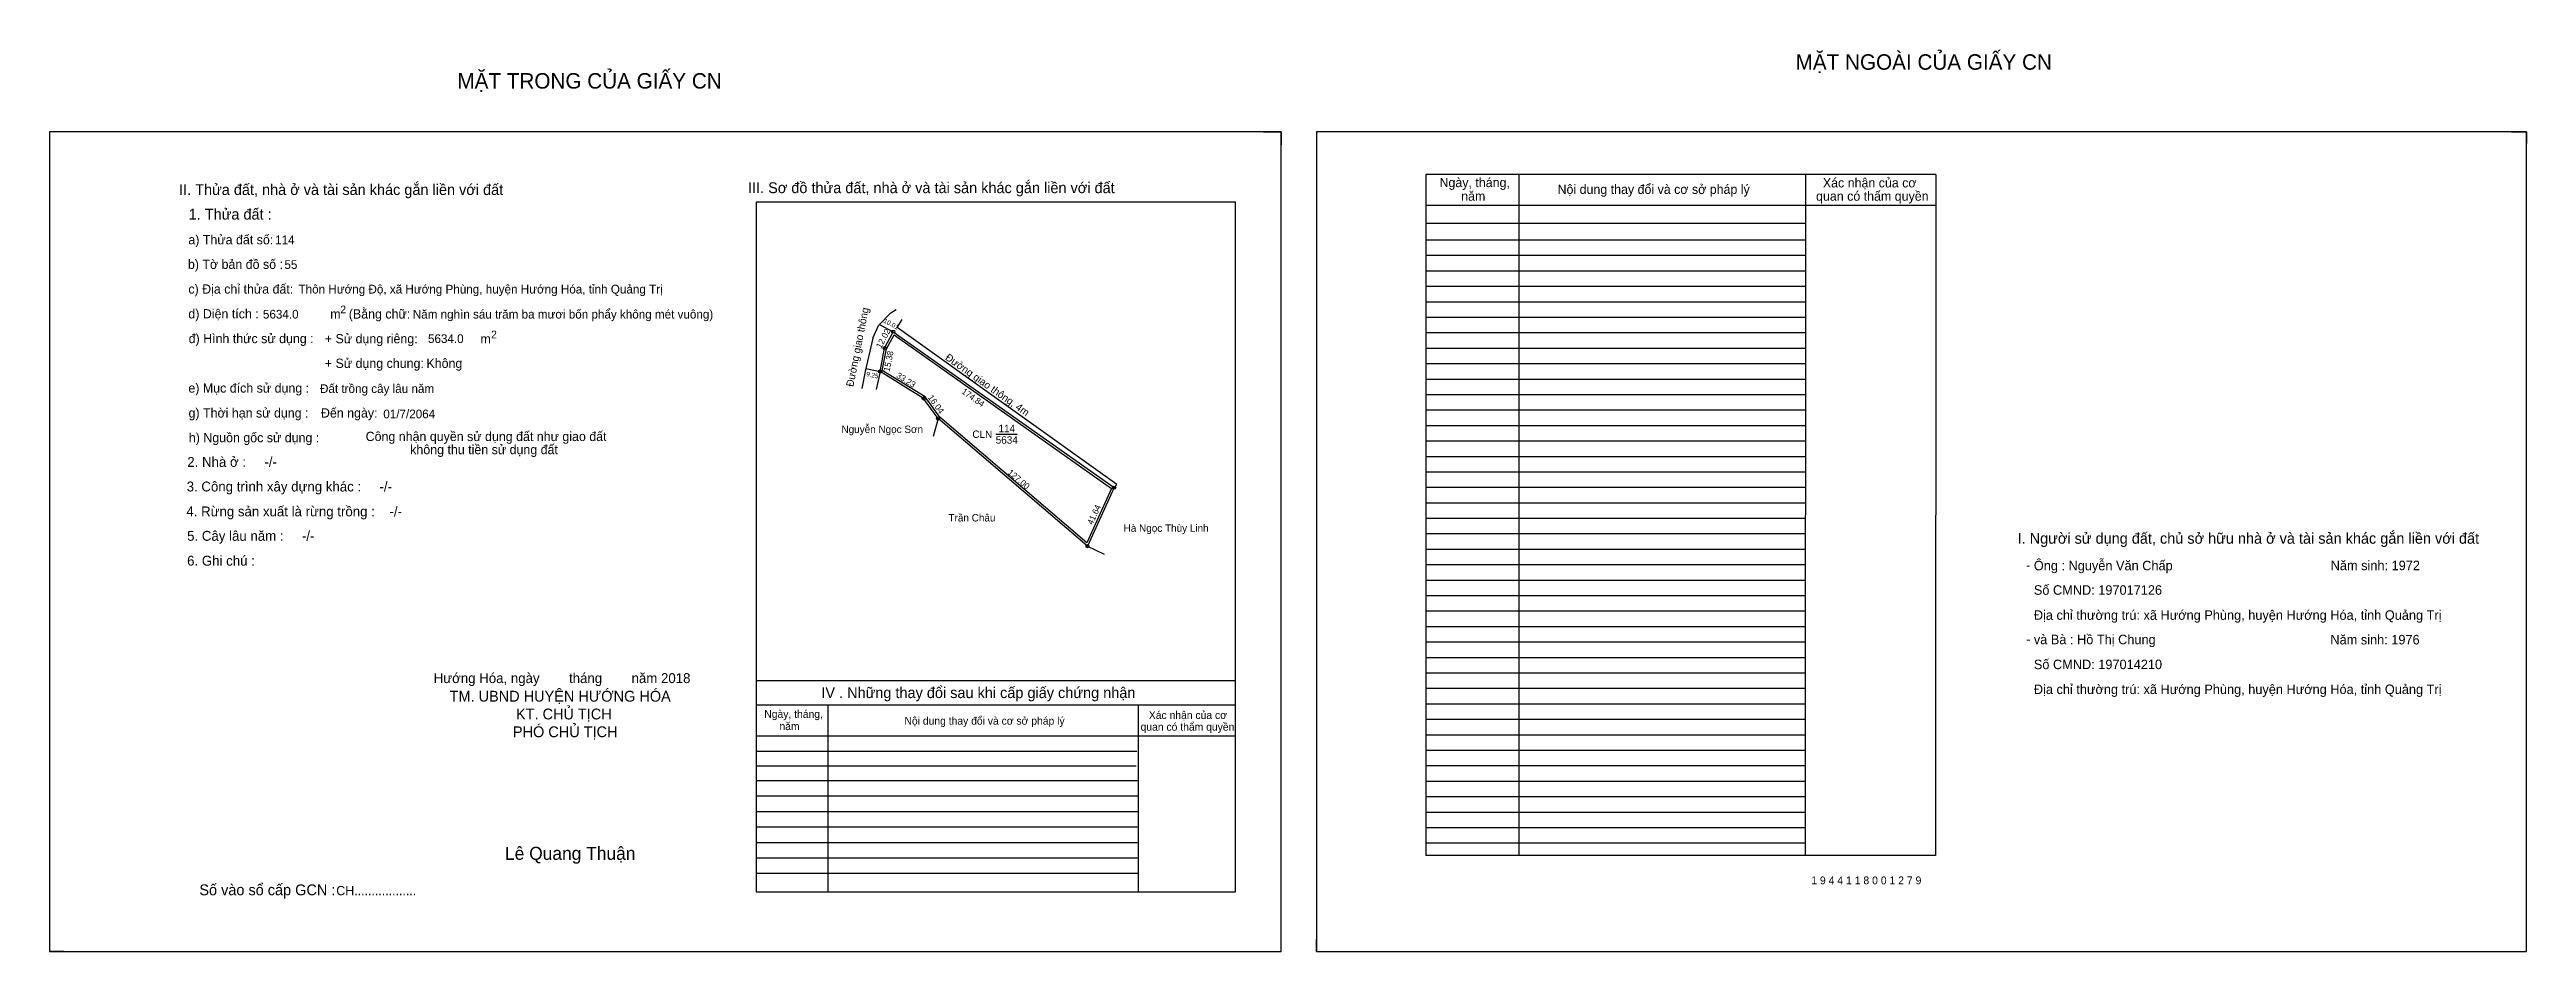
# Model space of a CAD drawing. Extents: x 531419 to 534926, y 1848259 to 1848843.
# Drawn here: x 533325 to 534926, y 1848259 to 1848843 of the extents above.
import ezdxf

# ---------------------------------------------------------------- set-up
doc = ezdxf.new("R2010")
doc.units = 0
for name, color, linetype in [('Default', 7, 'Continuous'), ('Level 10', 7, 'Continuous'), ('Level 11', 7, 'Continuous'), ('Level 13', 7, 'Continuous'), ('Level 27', 7, 'Continuous'), ('Level 49', 7, 'Continuous'), ('Level 5', 7, 'Continuous'), ('Level 55', 7, 'Continuous'), ('Level 6', 7, 'Continuous'), ('Level 60', 7, 'Continuous'), ('Level 7', 7, 'Continuous'), ('Level 8', 7, 'Continuous'), ('Level 9', 7, 'Continuous')]:
    doc.layers.add(name, color=color, linetype=linetype)

msp = doc.modelspace()

# ---------------------------------------------------------------- linework, layer by layer
at = {"layer": 'Level 10'}
for p, q in [((534109.7, 1848789.4), (534121.1, 1848789.4)), ((534121.1, 1848789.4), (534121.1, 1848781)), ((534916.5, 1848789.4), (534926.1, 1848789.4)), ((534926.1, 1848789.4), (534926.1, 1848782)), ((533324.9, 1848267.2), (533324.9, 1848259.4)), ((534143.9, 1848259.4), (534143.9, 1848267.2)), ((533334.1, 1848259.4), (533324.9, 1848259.4)), ((534143.9, 1848259.4), (534150.9, 1848259.4))]:
    msp.add_line(p, q, dxfattribs=at)
for points in [[(533324.9, 1848259.4), (534121.1, 1848259.4), (534121.1, 1848789.4), (533324.9, 1848789.4)], [(534143.9, 1848259.4), (534926.1, 1848259.4), (534926.1, 1848789.4), (534143.9, 1848789.4)], [(534013.2, 1848559.4), (533995.9, 1848521.5), (533899.4, 1848604), (533890, 1848617), (533861.8, 1848634.5), (533864.8, 1848649.6), (533870.4, 1848660.2)], [(534011.4, 1848558.9), (533995.4, 1848523.7), (533900.4, 1848605), (533891, 1848618), (533863.3, 1848635.2), (533866.1, 1848649.1), (533870.9, 1848658.2)]]:
    msp.add_lwpolyline(points, close=True, dxfattribs=at)
at = {"layer": 'Level 11'}
for centre in [(533864.8, 1848649.6), (533870.4, 1848660.2), (533861.8, 1848634.5), (533890, 1848617), (533899.4, 1848604), (534013.2, 1848559.4), (534013.2, 1848559.4), (533995.9, 1848521.5)]:
    msp.add_circle(centre, 1, dxfattribs=at)
at = {"layer": 'Level 27'}
for p, q in [((533861.8, 1848634.5), (533859.4, 1848622.8)), ((533861.8, 1848634.5), (533859.4, 1848622.8)), ((533899.4, 1848604), (533896.2, 1848592.4)), ((534013.2, 1848559.4), (534015, 1848561.3)), ((533995.9, 1848521.5), (534006.8, 1848516.4))]:
    msp.add_line(p, q, dxfattribs=at)
at = {"layer": 'Level 5'}
for p, q in [((533861.5, 1848664.9), (533870.4, 1848660.2)), ((533852.7, 1848636.4), (533861.8, 1848634.5))]:
    msp.add_line(p, q, dxfattribs=at)
at = {"layer": 'Level 6'}
for p, q in [((533860.9, 1848664.3), (533868.9, 1848672.4)), ((533868.9, 1848672.4), (533872.3, 1848674.5)), ((533873, 1848662.9), (533876.1, 1848668)), ((533857.1, 1848656.1), (533860.9, 1848664.3)), ((534015, 1848561.3), (533873, 1848662.9))]:
    msp.add_line(p, q, dxfattribs=at)
msp.add_lwpolyline([(533857.1, 1848656.1), (533852.5, 1848635.5), (533850.1, 1848623.5)], dxfattribs=at)
at = {"layer": 'Level 7'}
for p, q in [((534459.9, 1848719.4), (534214.7, 1848719.4)), ((534459.9, 1848709.4), (534214.7, 1848709.4)), ((534459.9, 1848699.4), (534214.7, 1848699.4)), ((534459.9, 1848689.4), (534214.7, 1848689.4)), ((534459.9, 1848679.4), (534214.7, 1848679.4)), ((534459.9, 1848669.4), (534214.7, 1848669.4)), ((534459.9, 1848659.4), (534214.7, 1848659.4)), ((534459.9, 1848649.4), (534214.7, 1848649.4)), ((534459.9, 1848639.4), (534214.7, 1848639.4)), ((534459.9, 1848629.4), (534214.7, 1848629.4)), ((534459.9, 1848619.4), (534214.7, 1848619.4)), ((534459.9, 1848609.4), (534214.7, 1848609.4)), ((534459.9, 1848599.4), (534214.7, 1848599.4)), ((534459.9, 1848589.4), (534214.7, 1848589.4)), ((534459.9, 1848579.4), (534214.7, 1848579.4)), ((534459.9, 1848569.4), (534214.7, 1848569.4)), ((534459.9, 1848559.4), (534214.7, 1848559.4)), ((534459.9, 1848549.4), (534214.7, 1848549.4)), ((534459.9, 1848539.4), (534214.7, 1848539.4)), ((534459.9, 1848529.4), (534214.7, 1848529.4)), ((534459.9, 1848519.4), (534214.7, 1848519.4)), ((534459.9, 1848509.4), (534214.7, 1848509.4)), ((534459.9, 1848499.4), (534214.7, 1848499.4)), ((534459.9, 1848489.4), (534214.7, 1848489.4)), ((534459.9, 1848479.4), (534214.7, 1848479.4)), ((534459.9, 1848469.4), (534214.7, 1848469.4)), ((534459.9, 1848459.4), (534214.7, 1848459.4)), ((534459.9, 1848449.4), (534214.7, 1848449.4)), ((534459.9, 1848439.4), (534214.7, 1848439.4)), ((534459.9, 1848429.4), (534214.7, 1848429.4)), ((534459.9, 1848419.4), (534214.7, 1848419.4)), ((534459.9, 1848409.4), (534214.7, 1848409.4)), ((534459.9, 1848399.4), (534214.7, 1848399.4)), ((534027.9, 1848388.8), (533781.7, 1848388.8)), ((534027.4, 1848379.3), (533781.7, 1848379.3)), ((534459.9, 1848389.4), (534214.7, 1848389.4)), ((534459.9, 1848379.4), (534214.7, 1848379.4)), ((534028.7, 1848369.8), (533781.7, 1848369.8)), ((534459.9, 1848369.4), (534214.7, 1848369.4)), ((534028.7, 1848359.8), (533781.7, 1848359.8)), ((534028.7, 1848349.8), (533781.7, 1848349.8)), ((534459.9, 1848359.4), (534214.7, 1848359.4)), ((534459.9, 1848349.4), (534214.7, 1848349.4)), ((534028.7, 1848339.8), (533781.7, 1848339.8)), ((534028.7, 1848329.8), (533781.7, 1848329.8)), ((534459.9, 1848339.4), (534214.7, 1848339.4)), ((534459.9, 1848329.4), (534214.7, 1848329.4)), ((534028.7, 1848319.8), (533782.5, 1848319.8)), ((534028.7, 1848309.8), (533782.5, 1848309.8))]:
    msp.add_line(p, q, dxfattribs=at)
at = {"layer": 'Level 8'}
for p, q in [((534544.3, 1848761.9), (534214.7, 1848761.9)), ((534214.7, 1848761.9), (534214.7, 1848321.4)), ((534274.7, 1848761.9), (534274.7, 1848321.4)), ((534460.1, 1848761.7), (534459.9, 1848321.4)), ((534544.3, 1848761.9), (534544.1, 1848321.4)), ((534091.7, 1848744), (533781.7, 1848744)), ((533781.7, 1848744), (533781.7, 1848298)), ((534091.7, 1848298), (534091.7, 1848744)), ((534544.3, 1848741.9), (534214.7, 1848741.9)), ((534459.9, 1848730.2), (534214.7, 1848730.2)), ((534091.7, 1848434.4), (533781.7, 1848434.4)), ((534091.7, 1848418.7), (533781.7, 1848418.7)), ((533828, 1848418.7), (533828, 1848298)), ((534028.7, 1848418.7), (534028.7, 1848298)), ((534091.7, 1848398.7), (533781.7, 1848398.7)), ((534544.1, 1848321.4), (534214.7, 1848321.4)), ((533781.7, 1848298), (534091.7, 1848298))]:
    msp.add_line(p, q, dxfattribs=at)
at = {"layer": 'Level 9'}
msp.add_line((533936.6, 1848593.9), (533950.5, 1848593.9), dxfattribs=at)

# ---------------------------------------------------------------- texts
at = {"layer": 'Default'}
for s, p in [('e) Mục đích sử dụng :', (533414.7, 1848620.8)), ('g) Thời hạn sử dụng :', (533414.8, 1848604.7)), ('Đến ngày:', (533500.4, 1848604.7)), ('h) Nguồn gốc sử dụng :', (533415, 1848588.7)), ('Công nhận quyền sử dụng đất như giao đất', (533529.3, 1848589.5)), ('không thu tiền sử dụng đất', (533558.1, 1848581))]:
    msp.add_text(s, height=6, dxfattribs=at).set_placement(p)
at = {"layer": 'Level 13'}
for s, p in [('CLN', (533921.5, 1848591.5)), ('5634', (533936.6, 1848587.8)), ('114', (533938.4, 1848595.2))]:
    msp.add_text(s, height=4.8, dxfattribs=at).set_placement(p)
at = {"layer": 'Level 49'}
for s, height, rotation, p in [('Đường giao thông', 4.8, 78.7923, (533844.5, 1848624.3)), ('12.02', 4, 62.0061, (533862.5, 1848649)), ('15.38', 4, 78.7923, (533868, 1848634.2)), ('33.23', 4, 328.1847, (533871.9, 1848630.8)), ('Đường giao thông, 4m', 4.8, 324.7682, (533903.5, 1848642.5)), ('16.04', 4, 305.8698, (533892.5, 1848617.6)), ('174.84', 4, 324.7682, (533914.2, 1848620.7)), ('127.00', 4, 319.4706, (533944, 1848568.6)), ('41.64', 4, 65.4968, (533999.2, 1848535))]:
    msp.add_text(s, height=height, rotation=rotation, dxfattribs=at).set_placement(p)
at = {"layer": 'Level 5'}
for s, height, rotation, p in [('10.01', 2.98, 332.0061, (533863.8, 1848666.3)), ('9.25', 2.97, 348.4638, (533852.7, 1848631.5))]:
    msp.add_text(s, height=height, rotation=rotation, dxfattribs=at).set_placement(p)
at = {"layer": 'Level 55'}
for s, height, p in [('7', 0.8, (533864.5, 1848649.6)), ('0', 0.22, (533864.7, 1848649.4)), ('0', 0.22, (533864.7, 1848649.4)), ('0', 0.22, (533864.7, 1848649.4)), ('0', 0.22, (533864.7, 1848649.4)), ('1', 0.8, (533870.2, 1848660.2)), ('0', 0.22, (533870.3, 1848660)), ('0', 0.22, (533870.3, 1848660)), ('6', 0.8, (533861.5, 1848634.5)), ('120', 0.22, (533861.5, 1848634.3)), ('0', 0.22, (533861.7, 1848634.3)), ('0', 0.22, (533861.7, 1848634.3)), ('5', 0.8, (533889.7, 1848617)), ('120', 0.22, (533889.8, 1848616.8)), ('4', 0.8, (533899.1, 1848604)), ('123', 0.22, (533899.2, 1848603.8)), ('120', 0.22, (533899.2, 1848603.8)), ('2', 0.8, (534012.9, 1848559.4)), ('0', 0.22, (534013.1, 1848559.1)), ('0', 0.22, (534013.1, 1848559.1)), ('0', 0.22, (534013.1, 1848559.1)), ('3', 0.8, (533995.7, 1848521.5)), ('123', 0.22, (533995.7, 1848521.2)), ('0', 0.22, (533995.9, 1848521.2))]:
    msp.add_text(s, height=height, dxfattribs=at).set_placement(p)
at = {"layer": 'Level 6'}
for s, height, p in [('114', 5.63, (533470.8, 1848716.8)), ('55', 5.63, (533476.8, 1848700.8)), ('Thôn Hướng Độ, xã Hướng Phùng, huyện Hướng Hóa, tỉnh Quảng Trị', 5.64, (533485.9, 1848684.9)), ('5634.0', 5.63, (533462.9, 1848668.7)), ('Năm nghìn sáu trăm ba mươi bốn phẩy không mét vuông)', 5.632, (533559.8, 1848668.7)), ('5634.0', 5.63, (533569.6, 1848652.9)), ('Đất trồng cây lâu năm', 5.64, (533499.8, 1848620.6)), ('01/7/2064', 5.64, (533540.7, 1848604.2)), ('Ông : Nguyễn Văn Chấp', 6.16, (534607.7, 1848505.9)), ('Năm sinh: 1972', 6.16, (534799.6, 1848506)), ('Số CMND: 197017126', 6.16, (534607.7, 1848490.1)), ('Địa chỉ thường trú: xã Hướng Phùng, huyện Hướng Hóa, tỉnh Quảng Trị', 6.16, (534607.7, 1848473.9)), ('và Bà : Hồ Thị Chung', 6.16, (534607.7, 1848458.1)), ('Năm sinh: 1976', 6.16, (534799.4, 1848458)), ('Số CMND: 197014210', 6.16, (534607.7, 1848442)), ('Địa chỉ thường trú: xã Hướng Phùng, huyện Hướng Hóa, tỉnh Quảng Trị', 6.16, (534607.7, 1848425.9)), ('1 9 4 4 1 1 8 0 0 1 2 7 9', 5.04, (534463.8, 1848302.9))]:
    msp.add_text(s, height=height, dxfattribs=at).set_placement(p)
at = {"layer": 'Level 60'}
for s, p in [('Nguyễn Ngọc Sơn', (533836.9, 1848594.7)), ('Trần Châu', (533906.1, 1848537.5)), ('Hà Ngọc Thùy Linh', (534019.3, 1848530.8))]:
    msp.add_text(s, height=4.8, dxfattribs=at).set_placement(p)
at = {"layer": 'Level 7'}
for s, height, p in [('MẶT NGOÀI CỦA GIẤY CN', 10, (534453.7, 1848829.6)), ('MẶT TRONG CỦA GIẤY CN', 10, (533588.6, 1848817.4)), ('II. Thửa đất, nhà ở và tài sản khác gắn liền với đất', 7, (533408.7, 1848748.6)), ('III. Sơ đồ thửa đất, nhà ở và tài sản khác gắn liền với đất', 7, (533776.5, 1848749.8)), ('Ngày, tháng,', 6, (534223.5, 1848753.7)), ('năm', 6, (534237.5, 1848744.9)), ('Nội dung thay đổi và cơ sở pháp lý', 6, (534299.8, 1848749.3)), (' quan có thẩm quyền', 6, (534464.7, 1848744.9)), ('Xác nhận của cơ', 6, (534471.3, 1848753.5)), ('1. Thửa đất :', 7, (533414.9, 1848732.7)), ('a) Thửa đất số:', 6, (533414.7, 1848716.7)), ('b) Tờ bản đồ số :', 6, (533414.4, 1848700.8)), ('c) Địa chỉ thửa đất:', 6, (533414.7, 1848684.8)), ('d) Diện tích :', 6, (533414.7, 1848668.8)), ('m', 6, (533506.4, 1848668.7)), ('2', 5, (533512.9, 1848672.1)), ('(Bằng chữ:', 6, (533518.4, 1848668.7)), ('đ) Hình thức sử dụng :', 6, (533414.9, 1848652.8)), ('+ Sử dụng riêng:', 6, (533502.9, 1848652.7)), ('m', 6, (533603.5, 1848652.6)), ('2', 5, (533610.4, 1848655.9)), ('+ Sử dụng chung:', 6, (533502.9, 1848636.8)), ('Không', 6, (533568.6, 1848636.8)), ('2. Nhà ở :     -/-', 6.4, (533414, 1848572.8)), ('3. Công trình xây dựng khác :     -/-', 6.4, (533413.6, 1848556.9)), ('4. Rừng sản xuất là rừng trồng :    -/-', 6.4, (533413.4, 1848540.8)), ('5. Cây lâu năm :     -/-', 6.4, (533413.9, 1848525)), ('I. Người sử dụng đất, chủ sở hữu nhà ở và tài sản khác gắn liền với đất', 7, (534597.2, 1848523.1)), ('6. Ghi chú :', 6.4, (533413.9, 1848508.9)), ('-', 6.4, (534602.6, 1848506.1)), ('-', 6.4, (534602.7, 1848458.3)), ('Hướng Hóa, ngày        tháng        năm 2018', 6.4, (533573.3, 1848433)), ('TM. UBND HUYỆN HƯỚNG HÓA', 7, (533583.6, 1848421)), ('IV . Những thay đổi sau khi cấp giấy chứng nhận', 7, (533823.9, 1848423.3)), ('KT. CHỦ TỊCH', 7, (533626.5, 1848409.5)), ('Ngày, tháng,', 5, (533787, 1848410.5)), ('Nội dung thay đổi và cơ sở pháp lý', 5, (533877.6, 1848406.1)), ('Xác nhận của cơ', 5, (534035.6, 1848409.8)), ('PHÓ CHỦ TỊCH', 7, (533624.5, 1848398)), ('năm', 5, (533796.8, 1848402.6)), (' quan có thẩm quyền', 5, (534028.4, 1848402.2)), ('Lê Quang Thuận', 8.4, (533619.4, 1848318.7)), ('Số vào sổ cấp GCN :', 7, (533421.8, 1848295.8)), ('CH..................', 6, (533510.3, 1848295.8))]:
    msp.add_text(s, height=height, dxfattribs=at).set_placement(p)

doc.saveas('drawing.dxf')
